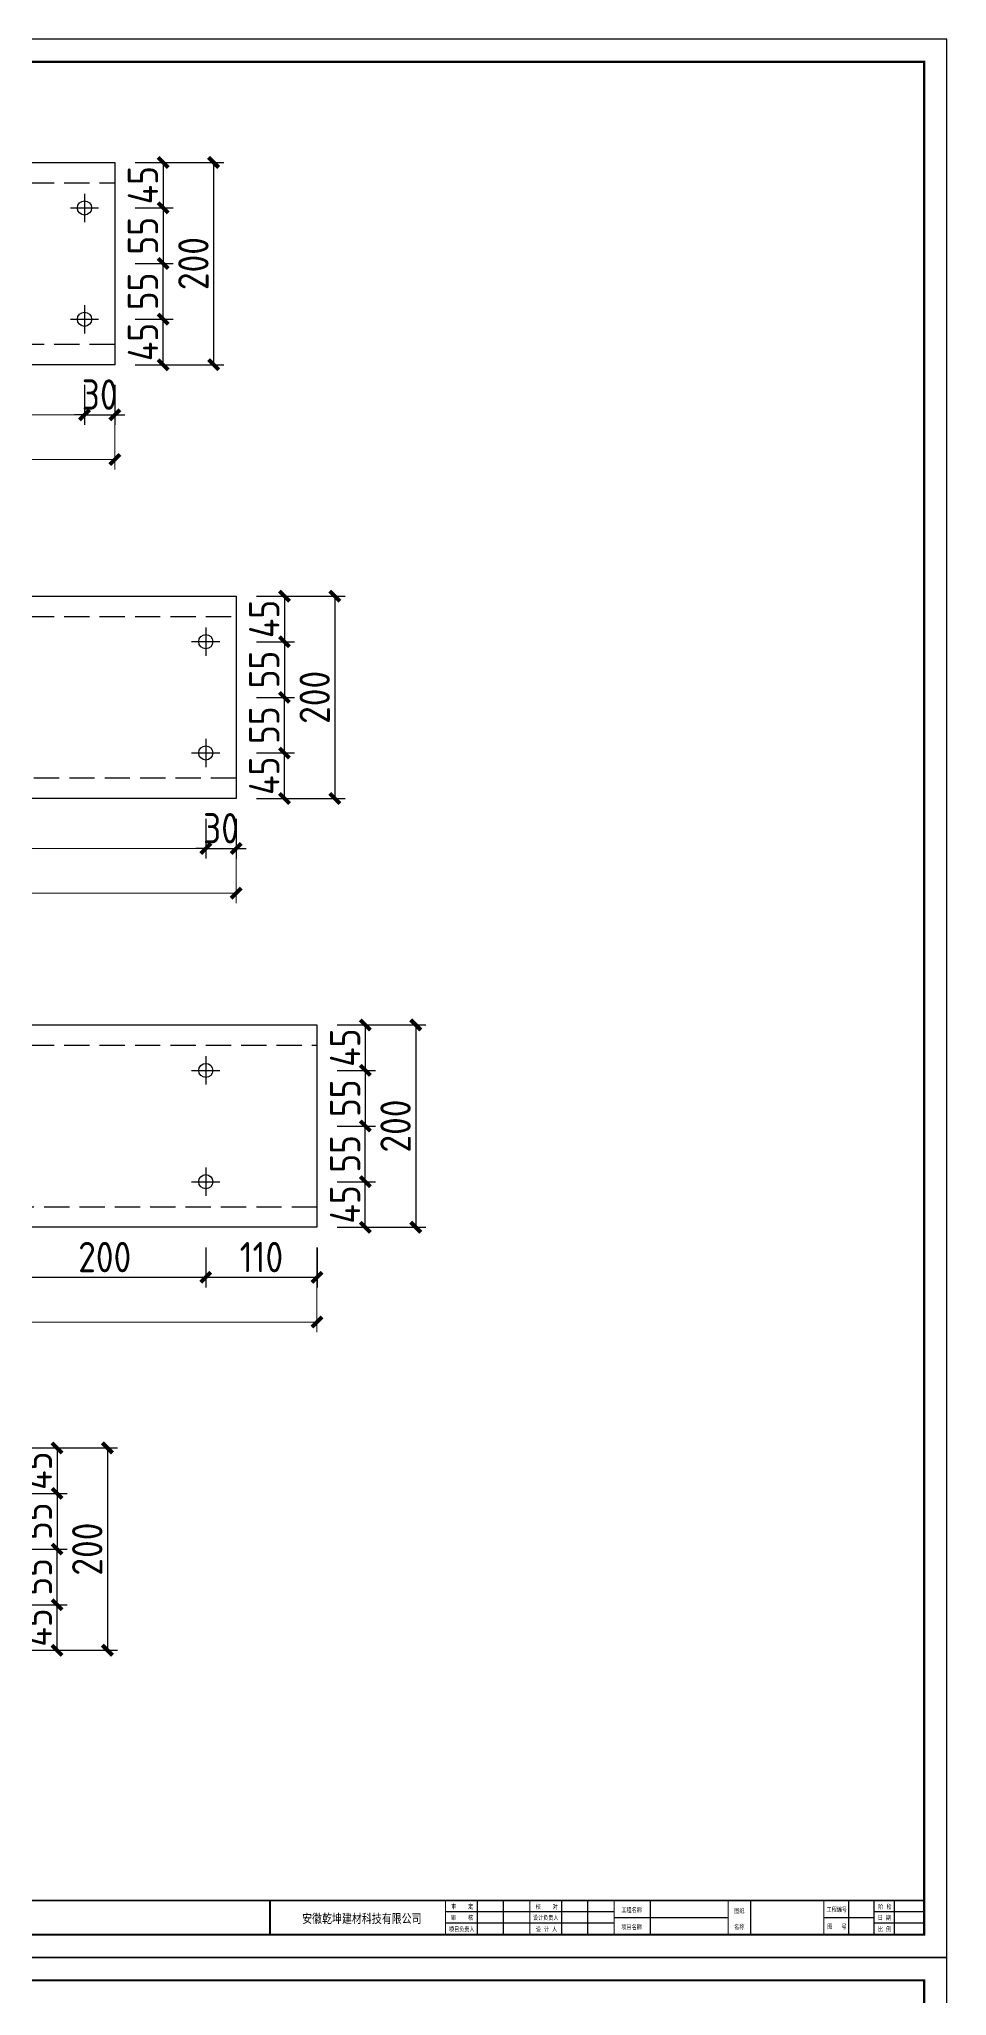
# Model space of a CAD drawing. Extents: x -196983 to 471790, y -783661 to 190401.
# Drawn here: x -23063 to -14082, y -131313 to -111970 of the extents above; entities that cross this region are included whole.
import ezdxf

# ---------------------------------------------------------------- set-up
doc = ezdxf.new("R2010")
doc.units = 0
doc.header["$LTSCALE"] = 1000
doc.header["$MEASUREMENT"] = 0
doc.linetypes.add('DASH', pattern=[0.35, 0.25, -0.1])
doc.layers.add('_TCH_MASK', color=7, linetype='Continuous')
doc.layers.add('PUB_TITLE', color=4, linetype='Continuous')
doc.styles.get("Standard").update_dxf_attribs({"font": 'gbenor.shx', "bigfont": 'gbcbig.shx'})
doc.styles.add('图框', font='')
doc.styles.get('图框').set_extended_font_data('SimSun')
doc.dimstyles.get("Standard").update_dxf_attribs({"dimscale": 100, "dimtxt": 3.5, "dimasz": 1, "dimexe": 2.5, "dimexo": 3, "dimgap": 1.5, "dimtad": 1, "dimdec": 0, "dimzin": 0, "dimdsep": 46, "dimtxsty": 'Standard', "dimblk": 'ARCHTICK', "dimcen": 0.09, "dimadec": 0, "dimazin": 0, "dimtfac": 1, "dimtdec": 0, "dimtix": 1, "dimtmove": 2, "dimatfit": 3, "dimfxl": 1, "dimtolj": 1, "dimtzin": 0, "dimarcsym": 0})

# ---------------------------------------------------------------- blocks, each defined once
blk = doc.blocks.new('_ArchTick')
at = {"color": 0, "linetype": 'ByBlock', "const_width": 0.4}
blk.add_lwpolyline([(-0.5, -0.5), (0.5, 0.5)], dxfattribs=at)
blk = doc.blocks.new('*D697')
at = {"layer": '_TCH_MASK', "color": 0, "lineweight": -2}
for p, q in [((-22614, -115389), (-22614, -115784)), ((-22314, -115389), (-22314, -115784)), ((-22614, -115684), (-22714, -115684)), ((-22614, -115684), (-22314, -115684)), ((-22314, -115684), (-22214, -115684))]:
    blk.add_line(p, q, dxfattribs=at)
at = {"layer": 'Defpoints', "color": 0}
for p in [(-22614, -115189), (-22314, -115189), (-22314, -115684)]:
    blk.add_point(p, dxfattribs=at)
at = {"layer": '_TCH_MASK', "color": 0, "lineweight": -2, "xscale": 100, "yscale": 100, "zscale": 100}
blk.add_blockref('_ArchTick', (-22614, -115684), dxfattribs=at)
at = {"layer": '_TCH_MASK', "color": 0, "lineweight": -2, "xscale": 100, "yscale": 100, "zscale": 100, "rotation": 180}
blk.add_blockref('_ArchTick', (-22314, -115684), dxfattribs=at)
at = {"layer": '_TCH_MASK', "color": 0, "lineweight": 15, "insert": (-22464, -115484), "char_height": 300, "attachment_point": 5}
blk.add_mtext('\\A1;30', dxfattribs=at)
blk = doc.blocks.new('*D584')
at = {"layer": '_TCH_MASK', "color": 0, "lineweight": -2}
for p, q in [((-22114, -114739), (-21736, -114739)), ((-21836, -115189), (-21836, -114739)), ((-22114, -115189), (-21736, -115189))]:
    blk.add_line(p, q, dxfattribs=at)
at = {"layer": 'Defpoints', "color": 0}
for p in [(-22314, -114739), (-21836, -114739), (-22314, -115189)]:
    blk.add_point(p, dxfattribs=at)
at = {"layer": '_TCH_MASK', "color": 0, "lineweight": -2, "xscale": 100, "yscale": 100, "zscale": 100}
for p, rotation in [((-21836, -114739), 90), ((-21836, -115189), 270)]:
    blk.add_blockref('_ArchTick', p, dxfattribs=dict(at, rotation=rotation))
at = {"layer": '_TCH_MASK', "color": 0, "lineweight": 15, "insert": (-22036, -114964), "char_height": 300, "attachment_point": 5, "rotation": 90}
blk.add_mtext('\\A1;45', dxfattribs=at)
blk = doc.blocks.new('*D698')
at = {"layer": '_TCH_MASK', "color": 0, "lineweight": -2}
for p, q in [((-22114, -114189), (-21736, -114189)), ((-21836, -114739), (-21836, -114189)), ((-22114, -114739), (-21736, -114739))]:
    blk.add_line(p, q, dxfattribs=at)
at = {"layer": 'Defpoints', "color": 0}
for p in [(-22314, -114189), (-21836, -114189), (-22314, -114739)]:
    blk.add_point(p, dxfattribs=at)
at = {"layer": '_TCH_MASK', "color": 0, "lineweight": -2, "xscale": 100, "yscale": 100, "zscale": 100}
for p, rotation in [((-21836, -114189), 90), ((-21836, -114739), 270)]:
    blk.add_blockref('_ArchTick', p, dxfattribs=dict(at, rotation=rotation))
at = {"layer": '_TCH_MASK', "color": 0, "lineweight": 15, "insert": (-22036, -114464), "char_height": 300, "attachment_point": 5, "rotation": 90}
blk.add_mtext('\\A1;55', dxfattribs=at)
blk = doc.blocks.new('*D585')
at = {"layer": '_TCH_MASK', "color": 0, "lineweight": -2}
for p, q in [((-22114, -113189), (-21736, -113189)), ((-21836, -113189), (-21836, -113639)), ((-22114, -113639), (-21736, -113639))]:
    blk.add_line(p, q, dxfattribs=at)
at = {"layer": 'Defpoints', "color": 0}
for p in [(-22314, -113189), (-22314, -113639), (-21836, -113639)]:
    blk.add_point(p, dxfattribs=at)
at = {"layer": '_TCH_MASK', "color": 0, "lineweight": -2, "xscale": 100, "yscale": 100, "zscale": 100}
for p, rotation in [((-21836, -113189), 90), ((-21836, -113639), 270)]:
    blk.add_blockref('_ArchTick', p, dxfattribs=dict(at, rotation=rotation))
at = {"layer": '_TCH_MASK', "color": 0, "lineweight": 15, "insert": (-22036, -113414), "char_height": 300, "attachment_point": 5, "rotation": 90}
blk.add_mtext('\\A1;45', dxfattribs=at)
blk = doc.blocks.new('*D586')
at = {"layer": '_TCH_MASK', "color": 0, "lineweight": -2}
for p, q in [((-22114, -113639), (-21736, -113639)), ((-21836, -113639), (-21836, -114189)), ((-22114, -114189), (-21736, -114189))]:
    blk.add_line(p, q, dxfattribs=at)
at = {"layer": 'Defpoints', "color": 0}
for p in [(-22314, -113639), (-22314, -114189), (-21836, -114189)]:
    blk.add_point(p, dxfattribs=at)
at = {"layer": '_TCH_MASK', "color": 0, "lineweight": -2, "xscale": 100, "yscale": 100, "zscale": 100}
for p, rotation in [((-21836, -113639), 90), ((-21836, -114189), 270)]:
    blk.add_blockref('_ArchTick', p, dxfattribs=dict(at, rotation=rotation))
at = {"layer": '_TCH_MASK', "color": 0, "lineweight": 15, "insert": (-22036, -113914), "char_height": 300, "attachment_point": 5, "rotation": 90}
blk.add_mtext('\\A1;55', dxfattribs=at)
blk = doc.blocks.new('*D699')
at = {"layer": '_TCH_MASK', "color": 0, "lineweight": -2}
for p, q in [((-22114, -113189), (-21237, -113189)), ((-21337, -113189), (-21337, -115189)), ((-22114, -115189), (-21237, -115189))]:
    blk.add_line(p, q, dxfattribs=at)
at = {"layer": 'Defpoints', "color": 0}
for p in [(-22314, -113189), (-22314, -115189), (-21337, -115189)]:
    blk.add_point(p, dxfattribs=at)
at = {"layer": '_TCH_MASK', "color": 0, "lineweight": -2, "xscale": 100, "yscale": 100, "zscale": 100}
for p, rotation in [((-21337, -113189), 90), ((-21337, -115189), 270)]:
    blk.add_blockref('_ArchTick', p, dxfattribs=dict(at, rotation=rotation))
at = {"layer": '_TCH_MASK', "color": 0, "lineweight": 15, "insert": (-21537, -114189), "char_height": 300, "attachment_point": 5, "rotation": 90}
blk.add_mtext('\\A1;200', dxfattribs=at)
blk = doc.blocks.new('*D703')
at = {"layer": '_TCH_MASK', "color": 0, "lineweight": -2}
for p, q in [((-21414, -119677), (-21414, -120071)), ((-21114, -119677), (-21114, -120071)), ((-21414, -119971), (-21514, -119971)), ((-21414, -119971), (-21114, -119971)), ((-21114, -119971), (-21014, -119971))]:
    blk.add_line(p, q, dxfattribs=at)
at = {"layer": 'Defpoints', "color": 0}
for p in [(-21414, -119477), (-21114, -119477), (-21114, -119971)]:
    blk.add_point(p, dxfattribs=at)
at = {"layer": '_TCH_MASK', "color": 0, "lineweight": -2, "xscale": 100, "yscale": 100, "zscale": 100}
blk.add_blockref('_ArchTick', (-21414, -119971), dxfattribs=at)
at = {"layer": '_TCH_MASK', "color": 0, "lineweight": -2, "xscale": 100, "yscale": 100, "zscale": 100, "rotation": 180}
blk.add_blockref('_ArchTick', (-21114, -119971), dxfattribs=at)
at = {"layer": '_TCH_MASK', "color": 0, "lineweight": 15, "insert": (-21264, -119771), "char_height": 300, "attachment_point": 5}
blk.add_mtext('\\A1;30', dxfattribs=at)
blk = doc.blocks.new('*D588')
at = {"layer": '_TCH_MASK', "color": 0, "lineweight": -2}
for p, q in [((-20914, -119027), (-20536, -119027)), ((-20636, -119477), (-20636, -119027)), ((-20914, -119477), (-20536, -119477))]:
    blk.add_line(p, q, dxfattribs=at)
at = {"layer": 'Defpoints', "color": 0}
for p in [(-21114, -119027), (-20636, -119027), (-21114, -119477)]:
    blk.add_point(p, dxfattribs=at)
at = {"layer": '_TCH_MASK', "color": 0, "lineweight": -2, "xscale": 100, "yscale": 100, "zscale": 100}
for p, rotation in [((-20636, -119027), 90), ((-20636, -119477), 270)]:
    blk.add_blockref('_ArchTick', p, dxfattribs=dict(at, rotation=rotation))
at = {"layer": '_TCH_MASK', "color": 0, "lineweight": 15, "insert": (-20836, -119252), "char_height": 300, "attachment_point": 5, "rotation": 90}
blk.add_mtext('\\A1;45', dxfattribs=at)
blk = doc.blocks.new('*D704')
at = {"layer": '_TCH_MASK', "color": 0, "lineweight": -2}
for p, q in [((-20914, -118477), (-20536, -118477)), ((-20636, -119027), (-20636, -118477)), ((-20914, -119027), (-20536, -119027))]:
    blk.add_line(p, q, dxfattribs=at)
at = {"layer": 'Defpoints', "color": 0}
for p in [(-21114, -118477), (-20636, -118477), (-21114, -119027)]:
    blk.add_point(p, dxfattribs=at)
at = {"layer": '_TCH_MASK', "color": 0, "lineweight": -2, "xscale": 100, "yscale": 100, "zscale": 100}
for p, rotation in [((-20636, -118477), 90), ((-20636, -119027), 270)]:
    blk.add_blockref('_ArchTick', p, dxfattribs=dict(at, rotation=rotation))
at = {"layer": '_TCH_MASK', "color": 0, "lineweight": 15, "insert": (-20836, -118752), "char_height": 300, "attachment_point": 5, "rotation": 90}
blk.add_mtext('\\A1;55', dxfattribs=at)
blk = doc.blocks.new('*D589')
at = {"layer": '_TCH_MASK', "color": 0, "lineweight": -2}
for p, q in [((-20914, -117477), (-20536, -117477)), ((-20636, -117477), (-20636, -117927)), ((-20914, -117927), (-20536, -117927))]:
    blk.add_line(p, q, dxfattribs=at)
at = {"layer": 'Defpoints', "color": 0}
for p in [(-21114, -117477), (-21114, -117927), (-20636, -117927)]:
    blk.add_point(p, dxfattribs=at)
at = {"layer": '_TCH_MASK', "color": 0, "lineweight": -2, "xscale": 100, "yscale": 100, "zscale": 100}
for p, rotation in [((-20636, -117477), 90), ((-20636, -117927), 270)]:
    blk.add_blockref('_ArchTick', p, dxfattribs=dict(at, rotation=rotation))
at = {"layer": '_TCH_MASK', "color": 0, "lineweight": 15, "insert": (-20836, -117702), "char_height": 300, "attachment_point": 5, "rotation": 90}
blk.add_mtext('\\A1;45', dxfattribs=at)
blk = doc.blocks.new('*D590')
at = {"layer": '_TCH_MASK', "color": 0, "lineweight": -2}
for p, q in [((-20914, -117927), (-20536, -117927)), ((-20636, -117927), (-20636, -118477)), ((-20914, -118477), (-20536, -118477))]:
    blk.add_line(p, q, dxfattribs=at)
at = {"layer": 'Defpoints', "color": 0}
for p in [(-21114, -117927), (-21114, -118477), (-20636, -118477)]:
    blk.add_point(p, dxfattribs=at)
at = {"layer": '_TCH_MASK', "color": 0, "lineweight": -2, "xscale": 100, "yscale": 100, "zscale": 100}
for p, rotation in [((-20636, -117927), 90), ((-20636, -118477), 270)]:
    blk.add_blockref('_ArchTick', p, dxfattribs=dict(at, rotation=rotation))
at = {"layer": '_TCH_MASK', "color": 0, "lineweight": 15, "insert": (-20836, -118202), "char_height": 300, "attachment_point": 5, "rotation": 90}
blk.add_mtext('\\A1;55', dxfattribs=at)
blk = doc.blocks.new('*D705')
at = {"layer": '_TCH_MASK', "color": 0, "lineweight": -2}
for p, q in [((-20914, -117477), (-20037, -117477)), ((-20137, -117477), (-20137, -119477)), ((-20914, -119477), (-20037, -119477))]:
    blk.add_line(p, q, dxfattribs=at)
at = {"layer": 'Defpoints', "color": 0}
for p in [(-21114, -117477), (-21114, -119477), (-20137, -119477)]:
    blk.add_point(p, dxfattribs=at)
at = {"layer": '_TCH_MASK', "color": 0, "lineweight": -2, "xscale": 100, "yscale": 100, "zscale": 100}
for p, rotation in [((-20137, -117477), 90), ((-20137, -119477), 270)]:
    blk.add_blockref('_ArchTick', p, dxfattribs=dict(at, rotation=rotation))
at = {"layer": '_TCH_MASK', "color": 0, "lineweight": 15, "insert": (-20337, -118477), "char_height": 300, "attachment_point": 5, "rotation": 90}
blk.add_mtext('\\A1;200', dxfattribs=at)
blk = doc.blocks.new('*D709')
at = {"layer": '_TCH_MASK', "color": 0, "lineweight": -2}
for p, q in [((-23414, -123915), (-23414, -124310)), ((-21414, -123915), (-21414, -124310)), ((-23414, -124210), (-21414, -124210))]:
    blk.add_line(p, q, dxfattribs=at)
at = {"layer": 'Defpoints', "color": 0}
for p in [(-23414, -123715), (-21414, -123715), (-21414, -124210)]:
    blk.add_point(p, dxfattribs=at)
at = {"layer": '_TCH_MASK', "color": 0, "lineweight": -2, "xscale": 100, "yscale": 100, "zscale": 100, "rotation": 180}
blk.add_blockref('_ArchTick', (-23414, -124210), dxfattribs=at)
at = {"layer": '_TCH_MASK', "color": 0, "lineweight": -2, "xscale": 100, "yscale": 100, "zscale": 100}
blk.add_blockref('_ArchTick', (-21414, -124210), dxfattribs=at)
at = {"layer": '_TCH_MASK', "color": 0, "lineweight": 15, "insert": (-22414, -124010), "char_height": 300, "attachment_point": 5}
blk.add_mtext('\\A1;200', dxfattribs=at)
blk = doc.blocks.new('*D710')
at = {"layer": '_TCH_MASK', "color": 0, "lineweight": -2}
for p, q in [((-21414, -123915), (-21414, -124310)), ((-20314, -123915), (-20314, -124310)), ((-21414, -124210), (-20314, -124210))]:
    blk.add_line(p, q, dxfattribs=at)
at = {"layer": 'Defpoints', "color": 0}
for p in [(-21414, -123715), (-20314, -123715), (-20314, -124210)]:
    blk.add_point(p, dxfattribs=at)
at = {"layer": '_TCH_MASK', "color": 0, "lineweight": -2, "xscale": 100, "yscale": 100, "zscale": 100, "rotation": 180}
blk.add_blockref('_ArchTick', (-21414, -124210), dxfattribs=at)
at = {"layer": '_TCH_MASK', "color": 0, "lineweight": -2, "xscale": 100, "yscale": 100, "zscale": 100}
blk.add_blockref('_ArchTick', (-20314, -124210), dxfattribs=at)
at = {"layer": '_TCH_MASK', "color": 0, "lineweight": 15, "insert": (-20864, -124010), "char_height": 300, "attachment_point": 5}
blk.add_mtext('\\A1;110', dxfattribs=at)
blk = doc.blocks.new('*D594')
at = {"layer": '_TCH_MASK', "color": 0, "lineweight": -2}
for p, q in [((-20114, -123265), (-19736, -123265)), ((-19836, -123715), (-19836, -123265)), ((-20114, -123715), (-19736, -123715))]:
    blk.add_line(p, q, dxfattribs=at)
at = {"layer": 'Defpoints', "color": 0}
for p in [(-20314, -123265), (-19836, -123265), (-20314, -123715)]:
    blk.add_point(p, dxfattribs=at)
at = {"layer": '_TCH_MASK', "color": 0, "lineweight": -2, "xscale": 100, "yscale": 100, "zscale": 100}
for p, rotation in [((-19836, -123265), 90), ((-19836, -123715), 270)]:
    blk.add_blockref('_ArchTick', p, dxfattribs=dict(at, rotation=rotation))
at = {"layer": '_TCH_MASK', "color": 0, "lineweight": 15, "insert": (-20036, -123490), "char_height": 300, "attachment_point": 5, "rotation": 90}
blk.add_mtext('\\A1;45', dxfattribs=at)
blk = doc.blocks.new('*D711')
at = {"layer": '_TCH_MASK', "color": 0, "lineweight": -2}
for p, q in [((-20114, -122715), (-19736, -122715)), ((-19836, -123265), (-19836, -122715)), ((-20114, -123265), (-19736, -123265))]:
    blk.add_line(p, q, dxfattribs=at)
at = {"layer": 'Defpoints', "color": 0}
for p in [(-20314, -122715), (-19836, -122715), (-20314, -123265)]:
    blk.add_point(p, dxfattribs=at)
at = {"layer": '_TCH_MASK', "color": 0, "lineweight": -2, "xscale": 100, "yscale": 100, "zscale": 100}
for p, rotation in [((-19836, -122715), 90), ((-19836, -123265), 270)]:
    blk.add_blockref('_ArchTick', p, dxfattribs=dict(at, rotation=rotation))
at = {"layer": '_TCH_MASK', "color": 0, "lineweight": 15, "insert": (-20036, -122990), "char_height": 300, "attachment_point": 5, "rotation": 90}
blk.add_mtext('\\A1;55', dxfattribs=at)
blk = doc.blocks.new('*D595')
at = {"layer": '_TCH_MASK', "color": 0, "lineweight": -2}
for p, q in [((-20114, -121715), (-19736, -121715)), ((-19836, -121715), (-19836, -122165)), ((-20114, -122165), (-19736, -122165))]:
    blk.add_line(p, q, dxfattribs=at)
at = {"layer": 'Defpoints', "color": 0}
for p in [(-20314, -121715), (-20314, -122165), (-19836, -122165)]:
    blk.add_point(p, dxfattribs=at)
at = {"layer": '_TCH_MASK', "color": 0, "lineweight": -2, "xscale": 100, "yscale": 100, "zscale": 100}
for p, rotation in [((-19836, -121715), 90), ((-19836, -122165), 270)]:
    blk.add_blockref('_ArchTick', p, dxfattribs=dict(at, rotation=rotation))
at = {"layer": '_TCH_MASK', "color": 0, "lineweight": 15, "insert": (-20036, -121940), "char_height": 300, "attachment_point": 5, "rotation": 90}
blk.add_mtext('\\A1;45', dxfattribs=at)
blk = doc.blocks.new('*D596')
at = {"layer": '_TCH_MASK', "color": 0, "lineweight": -2}
for p, q in [((-20114, -122165), (-19736, -122165)), ((-19836, -122165), (-19836, -122715)), ((-20114, -122715), (-19736, -122715))]:
    blk.add_line(p, q, dxfattribs=at)
at = {"layer": 'Defpoints', "color": 0}
for p in [(-20314, -122165), (-20314, -122715), (-19836, -122715)]:
    blk.add_point(p, dxfattribs=at)
at = {"layer": '_TCH_MASK', "color": 0, "lineweight": -2, "xscale": 100, "yscale": 100, "zscale": 100}
for p, rotation in [((-19836, -122165), 90), ((-19836, -122715), 270)]:
    blk.add_blockref('_ArchTick', p, dxfattribs=dict(at, rotation=rotation))
at = {"layer": '_TCH_MASK', "color": 0, "lineweight": 15, "insert": (-20036, -122440), "char_height": 300, "attachment_point": 5, "rotation": 90}
blk.add_mtext('\\A1;55', dxfattribs=at)
blk = doc.blocks.new('*D712')
at = {"layer": '_TCH_MASK', "color": 0, "lineweight": -2}
for p, q in [((-20114, -121715), (-19237, -121715)), ((-19337, -121715), (-19337, -123715)), ((-20114, -123715), (-19237, -123715))]:
    blk.add_line(p, q, dxfattribs=at)
at = {"layer": 'Defpoints', "color": 0}
for p in [(-20314, -121715), (-20314, -123715), (-19337, -123715)]:
    blk.add_point(p, dxfattribs=at)
at = {"layer": '_TCH_MASK', "color": 0, "lineweight": -2, "xscale": 100, "yscale": 100, "zscale": 100}
for p, rotation in [((-19337, -121715), 90), ((-19337, -123715), 270)]:
    blk.add_blockref('_ArchTick', p, dxfattribs=dict(at, rotation=rotation))
at = {"layer": '_TCH_MASK', "color": 0, "lineweight": 15, "insert": (-19537, -122715), "char_height": 300, "attachment_point": 5, "rotation": 90}
blk.add_mtext('\\A1;200', dxfattribs=at)
blk = doc.blocks.new('*D598')
at = {"layer": '_TCH_MASK', "color": 0, "lineweight": -2}
for p, q in [((-23164, -127447), (-22786, -127447)), ((-22886, -127897), (-22886, -127447)), ((-23164, -127897), (-22786, -127897))]:
    blk.add_line(p, q, dxfattribs=at)
at = {"layer": 'Defpoints', "color": 0}
for p in [(-23364, -127447), (-22886, -127447), (-23364, -127897)]:
    blk.add_point(p, dxfattribs=at)
at = {"layer": '_TCH_MASK', "color": 0, "lineweight": -2, "xscale": 100, "yscale": 100, "zscale": 100}
for p, rotation in [((-22886, -127447), 90), ((-22886, -127897), 270)]:
    blk.add_blockref('_ArchTick', p, dxfattribs=dict(at, rotation=rotation))
at = {"layer": '_TCH_MASK', "color": 0, "lineweight": 15, "insert": (-23086, -127672), "char_height": 300, "attachment_point": 5, "rotation": 90}
blk.add_mtext('\\A1;45', dxfattribs=at)
blk = doc.blocks.new('*D716')
at = {"layer": '_TCH_MASK', "color": 0, "lineweight": -2}
for p, q in [((-23164, -126897), (-22786, -126897)), ((-22886, -127447), (-22886, -126897)), ((-23164, -127447), (-22786, -127447))]:
    blk.add_line(p, q, dxfattribs=at)
at = {"layer": 'Defpoints', "color": 0}
for p in [(-23364, -126897), (-22886, -126897), (-23364, -127447)]:
    blk.add_point(p, dxfattribs=at)
at = {"layer": '_TCH_MASK', "color": 0, "lineweight": -2, "xscale": 100, "yscale": 100, "zscale": 100}
for p, rotation in [((-22886, -126897), 90), ((-22886, -127447), 270)]:
    blk.add_blockref('_ArchTick', p, dxfattribs=dict(at, rotation=rotation))
at = {"layer": '_TCH_MASK', "color": 0, "lineweight": 15, "insert": (-23086, -127172), "char_height": 300, "attachment_point": 5, "rotation": 90}
blk.add_mtext('\\A1;55', dxfattribs=at)
blk = doc.blocks.new('*D599')
at = {"layer": '_TCH_MASK', "color": 0, "lineweight": -2}
for p, q in [((-23164, -125897), (-22786, -125897)), ((-22886, -125897), (-22886, -126347)), ((-23164, -126347), (-22786, -126347))]:
    blk.add_line(p, q, dxfattribs=at)
at = {"layer": 'Defpoints', "color": 0}
for p in [(-23364, -125897), (-23364, -126347), (-22886, -126347)]:
    blk.add_point(p, dxfattribs=at)
at = {"layer": '_TCH_MASK', "color": 0, "lineweight": -2, "xscale": 100, "yscale": 100, "zscale": 100}
for p, rotation in [((-22886, -125897), 90), ((-22886, -126347), 270)]:
    blk.add_blockref('_ArchTick', p, dxfattribs=dict(at, rotation=rotation))
at = {"layer": '_TCH_MASK', "color": 0, "lineweight": 15, "insert": (-23086, -126122), "char_height": 300, "attachment_point": 5, "rotation": 90}
blk.add_mtext('\\A1;45', dxfattribs=at)
blk = doc.blocks.new('*D600')
at = {"layer": '_TCH_MASK', "color": 0, "lineweight": -2}
for p, q in [((-23164, -126347), (-22786, -126347)), ((-22886, -126347), (-22886, -126897)), ((-23164, -126897), (-22786, -126897))]:
    blk.add_line(p, q, dxfattribs=at)
at = {"layer": 'Defpoints', "color": 0}
for p in [(-23364, -126347), (-23364, -126897), (-22886, -126897)]:
    blk.add_point(p, dxfattribs=at)
at = {"layer": '_TCH_MASK', "color": 0, "lineweight": -2, "xscale": 100, "yscale": 100, "zscale": 100}
for p, rotation in [((-22886, -126347), 90), ((-22886, -126897), 270)]:
    blk.add_blockref('_ArchTick', p, dxfattribs=dict(at, rotation=rotation))
at = {"layer": '_TCH_MASK', "color": 0, "lineweight": 15, "insert": (-23086, -126622), "char_height": 300, "attachment_point": 5, "rotation": 90}
blk.add_mtext('\\A1;55', dxfattribs=at)
blk = doc.blocks.new('*D717')
at = {"layer": '_TCH_MASK', "color": 0, "lineweight": -2}
for p, q in [((-23164, -125897), (-22287, -125897)), ((-22387, -125897), (-22387, -127897)), ((-23164, -127897), (-22287, -127897))]:
    blk.add_line(p, q, dxfattribs=at)
at = {"layer": 'Defpoints', "color": 0}
for p in [(-23364, -125897), (-23364, -127897), (-22387, -127897)]:
    blk.add_point(p, dxfattribs=at)
at = {"layer": '_TCH_MASK', "color": 0, "lineweight": -2, "xscale": 100, "yscale": 100, "zscale": 100}
for p, rotation in [((-22387, -125897), 90), ((-22387, -127897), 270)]:
    blk.add_blockref('_ArchTick', p, dxfattribs=dict(at, rotation=rotation))
at = {"layer": '_TCH_MASK', "color": 0, "lineweight": 15, "insert": (-22587, -126897), "char_height": 300, "attachment_point": 5, "rotation": 90}
blk.add_mtext('\\A1;200', dxfattribs=at)
blk = doc.blocks.new('$titleblk$00000095')
for p, q in [((-150, 20), (-150, 0)), ((-150, 20), (0, 20)), ((-125, 20), (-125, 0)), ((-100, 20), (-100, 0)), ((-75, 20), (-75, 0)), ((-75, 20), (-75, 0)), ((-50, 20), (-50, 0)), ((-25, 20), (-25, 0)), ((0, 20), (0, 0)), ((-150, 15), (-75, 15)), ((-150, 10), (-75, 10)), ((-75, 15), (0, 15)), ((-75, 10), (0, 10)), ((-150, 5), (-75, 5)), ((-75, 5), (0, 5))]:
    blk.add_line(p, q)
at = {"width": 0.8}
for s, p in [('建   筑', (-146.45, 15.65)), ('暖  通', (-70.35, 15.73)), ('结   构', (-146.45, 10.91)), ('电   气', (-146.45, 5.65)), ('给 排 水', (-71.03, 10.9)), ('工   艺', (-70.35, 6.13)), ('通   讯', (-146.45, 0.88)), ('自   控', (-70.35, 1.24))]:
    blk.add_text(s, height=3.509, dxfattribs=at).set_placement(p)
blk = doc.blocks.new('新块')
for p, q in [((-5840, 800), (-8800, 800)), ((-8240, 400), (-8240, 1000)), ((-7780, 400), (-7780, 1000)), ((-6760, 400), (-6760, 1000)), ((-6300, 400), (-6300, 1000)), ((-5840, 700), (-3840, 700)), ((-5200, 400), (-5200, 1000)), ((-3440, 400), (-3440, 1000)), ((-2160, 700), (-1280, 700)), ((-1720, 400), (-1720, 1000)), ((-400, 800), (-1280, 800)), ((-920, 400), (-920, 1000)), ((-400, 400), (-400, 1000)), ((-5840, 600), (-8800, 600)), ((-400, 600), (-1280, 600))]:
    blk.add_line(p, q)
for points, const_width in [([(-11880, 400), (-11880, 1000), (-400, 1000)], 32), ([(-8800, 400), (-8800, 1000)], 20), ([(-7320, 400), (-7320, 1000)], 20), ([(-5840, 400), (-5840, 1000)], 20), ([(-3840, 400), (-3840, 1000)], 20), ([(-2160, 400), (-2160, 1000)], 20), ([(-1280, 400), (-1280, 1000)], 20)]:
    blk.add_lwpolyline(points, dxfattribs=dict(const_width=const_width))
at = {"layer": 'PUB_TITLE'}
blk.add_lwpolyline([(-47560, 0), (0, 0), (0, 33640), (-47560, 33640)], close=True, dxfattribs=at)
at = {"layer": 'PUB_TITLE', "const_width": 40}
blk.add_lwpolyline([(-46560, 400), (-400, 400), (-400, 33240), (-46560, 33240)], close=True, dxfattribs=at)
at = {"layer": 'PUB_TITLE', "const_width": 32}
blk.add_lwpolyline([(-400, 1000), (-46560, 1000)], dxfattribs=at)
at = {"layer": 'PUB_TITLE', "xscale": 40, "yscale": 40, "zscale": 40, "rotation": 90}
blk.add_blockref('$titleblk$00000095', (-46560, 33240), dxfattribs=at)
at = {"style": '图框', "width": 0.8}
for s, height, p in [('安徽乾坤建材科技有限公司', 160, (-11315, 604)), ('审    核', 80, (-8702, 659)), ('审    定', 80, (-8701, 854)), ('设计负责人', 80, (-7265, 659)), ('校    对', 80, (-7217, 851)), ('工程名称', 80, (-5712, 794)), ('图纸', 80, (-3732, 778)), ('工程编号', 80, (-2112, 803)), ('阶 段', 80, (-1205, 851)), ('日 期', 80, (-1212, 659)), ('项目负责人', 80, (-8739, 457)), ('设 计 人', 80, (-7213, 457)), ('项目名称', 80, (-5712, 494)), ('名称', 80, (-3732, 498)), ('图   号', 80, (-2098, 504)), ('比 例', 80, (-1211, 457))]:
    blk.add_text(s, height=height, dxfattribs=at).set_placement(p)
for tag, p in [('审定人', (-8147, 838)), ('审核人', (-8147, 641)), ('设计负责人', (-6745, 649)), ('校对', (-6621, 837)), ('工程名称', (-5026, 781)), ('图名', (-3347, 649)), ('日期', (-905, 632)), ('阶段', (-810, 832)), ('项目负责人', (-8228, 444)), ('设计人', (-6659, 447)), ('项目名称', (-5026, 479)), ('图号', (-1657, 502)), ('比例', (-810, 446))]:
    blk.add_attdef(tag, p, '', height=120)

msp = doc.modelspace()

# ---------------------------------------------------------------- linework, layer by layer
at = {"color": 0}
for p, q in [((-39264.2, -113189.4), (-22314.2, -113189.4)), ((-22314.2, -113189.4), (-22314.2, -115189.4)), ((-22314.2, -115189.4), (-39264.2, -115189.4)), ((-39264.2, -117476.5), (-21114.2, -117476.5)), ((-21114.2, -117476.5), (-21114.2, -119476.5)), ((-21114.2, -119476.5), (-39264.2, -119476.5)), ((-39264.2, -121715.3), (-20314.2, -121715.3)), ((-20314.2, -121715.3), (-20314.2, -123715.3)), ((-20314.2, -123715.3), (-39264.2, -123715.3))]:
    msp.add_line(p, q, dxfattribs=at)
at = {"color": 0, "linetype": 'DASH'}
for p, q in [((-39264.2, -113389.4), (-22314.2, -113389.4)), ((-22314.2, -114989.4), (-39264.2, -114989.4)), ((-39264.2, -117676.5), (-21114.2, -117676.5)), ((-21114.2, -119276.5), (-39264.2, -119276.5)), ((-39264.2, -121915.3), (-20314.2, -121915.3)), ((-20314.2, -123515.3), (-39264.2, -123515.3))]:
    msp.add_line(p, q, dxfattribs=at)
at = {"color": 1}
for p, q in [((-22614.2, -113499.4), (-22614.2, -113779.4)), ((-22754.2, -113639.4), (-22474.2, -113639.4)), ((-22614.2, -114599.4), (-22614.2, -114879.4)), ((-22754.2, -114739.4), (-22474.2, -114739.4)), ((-21414.2, -117786.5), (-21414.2, -118066.5)), ((-21554.2, -117926.5), (-21274.2, -117926.5)), ((-21414.2, -118886.5), (-21414.2, -119166.5)), ((-21554.2, -119026.5), (-21274.2, -119026.5)), ((-21414.2, -122025.3), (-21414.2, -122305.3)), ((-21554.2, -122165.3), (-21274.2, -122165.3)), ((-21414.2, -123125.3), (-21414.2, -123405.3)), ((-21554.2, -123265.3), (-21274.2, -123265.3))]:
    msp.add_line(p, q, dxfattribs=at)
for centre in [(-22614.2, -113639.4), (-22614.2, -114739.4), (-21414.2, -117926.5), (-21414.2, -119026.5), (-21414.2, -122165.3), (-21414.2, -123265.3)]:
    msp.add_circle(centre, 70, dxfattribs=at)
at = {"layer": '_TCH_MASK', "lineweight": 15}
for p, q in [((-22614.2, -115389.4), (-22614.2, -115784.2)), ((-22314.2, -115389.4), (-22314.2, -116226)), ((-28264.2, -115684.2), (-22614.2, -115684.2)), ((-22314.2, -116126), (-39264.2, -116126)), ((-21414.2, -119676.5), (-21414.2, -120071.3)), ((-21114.2, -119676.5), (-21114.2, -120513.1)), ((-25464.2, -119971.3), (-21414.2, -119971.3)), ((-21114.2, -120413.1), (-39264.2, -120413.1)), ((-20314.2, -123915.3), (-20314.2, -124751.9)), ((-20314.2, -124651.9), (-39264.2, -124651.9))]:
    msp.add_line(p, q, dxfattribs=at)

# ---------------------------------------------------------------- block references
at = {"layer": '_TCH_MASK', "color": 0, "lineweight": 15, "xscale": 0.5637161763734184, "yscale": 0.5637161763588665, "zscale": 0.5637161763684475}
for p in [(-14082.3, -130933.8), (-14082.3, -149897.2)]:
    msp.add_blockref('新块', p, dxfattribs=at)
at = {"layer": '_TCH_MASK', "lineweight": 15, "xscale": 100, "yscale": 100, "zscale": 100}
for p in [(-22614.2, -115684.2), (-22314.2, -116126), (-21414.2, -119971.3), (-21114.2, -120413.1), (-20314.2, -124651.9)]:
    msp.add_blockref('_ArchTick', p, dxfattribs=at)

# ---------------------------------------------------------------- dimensions: what is measured, and where the dimension line sits
at = {"layer": '_TCH_MASK', "lineweight": 15}
for base, p1, p2, angle, picture, middle in [((-21835.6, -113639.4), (-22314.2, -113189.4), (-22314.2, -113639.4), 270, '*D585', (-22035.6, -113414.4)), ((-21337.5, -115189.4), (-22314.2, -113189.4), (-22314.2, -115189.4), 90, '*D699', (-21537.5, -114189.4)), ((-21835.6, -114189.4), (-22314.2, -113639.4), (-22314.2, -114189.4), 270, '*D586', (-22035.6, -113914.4)), ((-21835.6, -114189.4), (-22314.2, -114739.4), (-22314.2, -114189.4), 90, '*D698', (-22035.6, -114464.4)), ((-21835.6, -114739.4), (-22314.2, -115189.4), (-22314.2, -114739.4), 90, '*D584', (-22035.6, -114964.4)), ((-20635.6, -117926.5), (-21114.2, -117476.5), (-21114.2, -117926.5), 270, '*D589', (-20835.6, -117701.5)), ((-20137.5, -119476.5), (-21114.2, -117476.5), (-21114.2, -119476.5), 90, '*D705', (-20337.5, -118476.5)), ((-20635.6, -118476.5), (-21114.2, -117926.5), (-21114.2, -118476.5), 270, '*D590', (-20835.6, -118201.5)), ((-20635.6, -118476.5), (-21114.2, -119026.5), (-21114.2, -118476.5), 90, '*D704', (-20835.6, -118751.5)), ((-20635.6, -119026.5), (-21114.2, -119476.5), (-21114.2, -119026.5), 90, '*D588', (-20835.6, -119251.5)), ((-19835.6, -122165.3), (-20314.2, -121715.3), (-20314.2, -122165.3), 270, '*D595', (-20035.6, -121940.3)), ((-19337.5, -123715.3), (-20314.2, -121715.3), (-20314.2, -123715.3), 90, '*D712', (-19537.5, -122715.3)), ((-19835.6, -122715.3), (-20314.2, -122165.3), (-20314.2, -122715.3), 270, '*D596', (-20035.6, -122440.3)), ((-19835.6, -122715.3), (-20314.2, -123265.3), (-20314.2, -122715.3), 90, '*D711', (-20035.6, -122990.3)), ((-19835.6, -123265.3), (-20314.2, -123715.3), (-20314.2, -123265.3), 90, '*D594', (-20035.6, -123490.3)), ((-22885.6, -126347.1), (-23364.2, -125897.1), (-23364.2, -126347.1), 270, '*D599', (-23085.6, -126122.1)), ((-22387.5, -127897.1), (-23364.2, -125897.1), (-23364.2, -127897.1), 90, '*D717', (-22587.5, -126897.1)), ((-22885.6, -126897.1), (-23364.2, -126347.1), (-23364.2, -126897.1), 270, '*D600', (-23085.6, -126622.1)), ((-22885.6, -126897.1), (-23364.2, -127447.1), (-23364.2, -126897.1), 90, '*D716', (-23085.6, -127172.1)), ((-22885.6, -127447.1), (-23364.2, -127897.1), (-23364.2, -127447.1), 90, '*D598', (-23085.6, -127672.1))]:
    dim = msp.add_linear_dim(base=base, p1=p1, p2=p2, angle=angle, dimstyle='Standard', override={"dimtxt": 3, "dimexe": 1, "dimexo": 2, "dimgap": 0.5, "dimlfac": 0.1}, dxfattribs=at)
    dim.commit()
    dim.dimension.update_dxf_attribs({"geometry": picture, "text_midpoint": middle})
for base, p1, p2, picture, middle in [((-22314.2, -115684.2), (-22614.2, -115189.4), (-22314.2, -115189.4), '*D697', (-22464.2, -115484.2)), ((-21114.2, -119971.3), (-21414.2, -119476.5), (-21114.2, -119476.5), '*D703', (-21264.2, -119771.3)), ((-21414.2, -124210), (-23414.2, -123715.3), (-21414.2, -123715.3), '*D709', (-22414.2, -124010)), ((-20314.2, -124210), (-21414.2, -123715.3), (-20314.2, -123715.3), '*D710', (-20864.2, -124010))]:
    dim = msp.add_linear_dim(base=base, p1=p1, p2=p2, dimstyle='Standard', override={"dimtxt": 3, "dimexe": 1, "dimexo": 2, "dimgap": 0.5, "dimlfac": 0.1}, dxfattribs=at)
    dim.commit()
    dim.dimension.update_dxf_attribs({"geometry": picture, "text_midpoint": middle})

doc.saveas('drawing.dxf')
